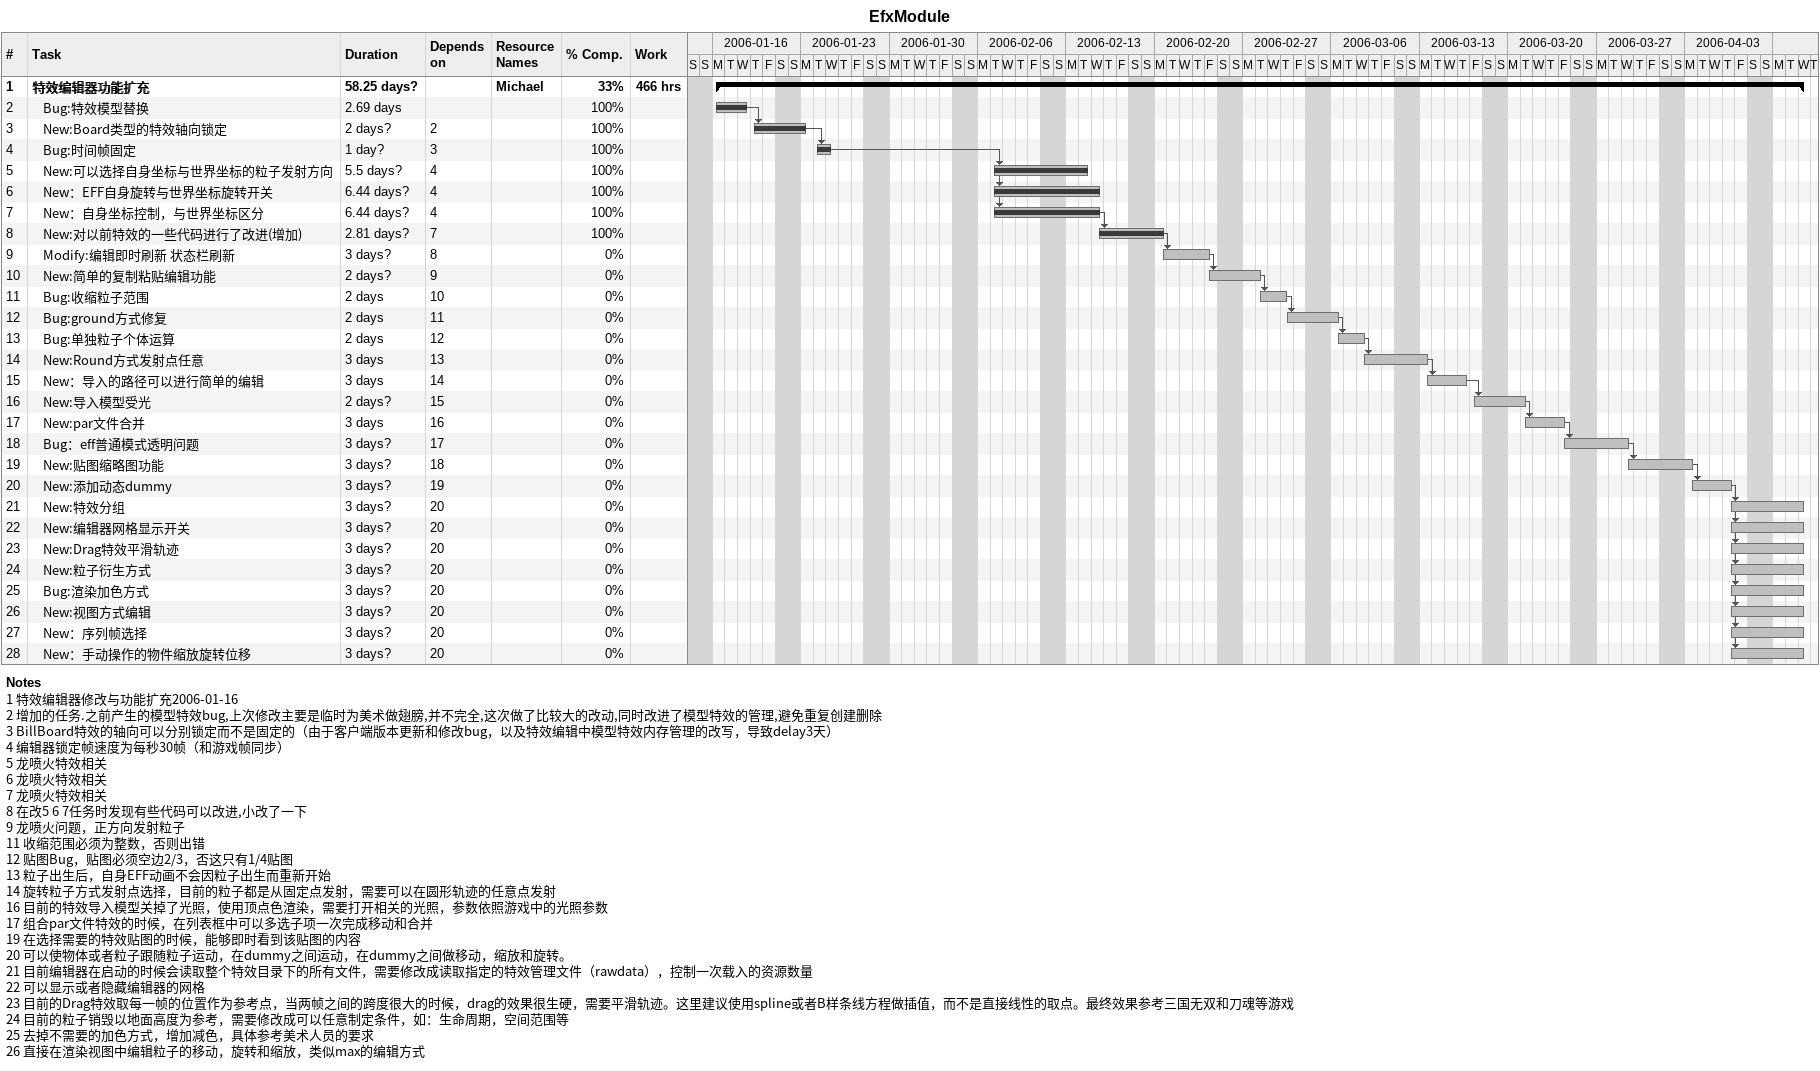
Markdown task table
EfxModule

| ID | Level | Task | Duration | Start | Finish | Predecessors | Resources | % complete | Work (h) |
|---|---|---|---|---|---|---|---|---|---|
| 1 | 1 | **特效编辑器功能扩充** | 58.25d? | 2006-01-16 | 2006-04-12 |  | Michael | 33 | 466 |
| 2 | 2 | Bug:特效模型替换 | 2.69d | 2006-01-16 | 2006-01-18 |  |  | 100 |  |
| 3 | 2 | New:Board类型的特效轴向锁定 | 2d? | 2006-01-19 | 2006-01-23 | 2 |  | 100 |  |
| 4 | 2 | Bug:时间帧固定 | 1d? | 2006-01-24 | 2006-01-25 | 3 |  | 100 |  |
| 5 | 2 | New:可以选择自身坐标与世界坐标的粒子发射方向 | 5.5d? | 2006-02-07 | 2006-02-14 | 4 |  | 100 |  |
| 6 | 2 | New：EFF自身旋转与世界坐标旋转开关 | 6.44d? | 2006-02-07 | 2006-02-15 | 4 |  | 100 |  |
| 7 | 2 | New：自身坐标控制，与世界坐标区分 | 6.44d? | 2006-02-07 | 2006-02-15 | 4 |  | 100 |  |
| 8 | 2 | New:对以前特效的一些代码进行了改进(增加) | 2.81d? | 2006-02-15 | 2006-02-20 | 7 |  | 100 |  |
| 9 | 2 | Modify:编辑即时刷新 状态栏刷新 | 3d? | 2006-02-20 | 2006-02-24 | 8 |  | 0 |  |
| 10 | 2 | New:简单的复制粘贴编辑功能 | 2d? | 2006-02-24 | 2006-02-28 | 9 |  | 0 |  |
| 11 | 2 | Bug:收缩粒子范围 | 2d | 2006-02-28 | 2006-03-02 | 10 |  | 0 |  |
| 12 | 2 | Bug:ground方式修复 | 2d | 2006-03-02 | 2006-03-06 | 11 |  | 0 |  |
| 13 | 2 | Bug:单独粒子个体运算 | 2d | 2006-03-06 | 2006-03-08 | 12 |  | 0 |  |
| 14 | 2 | New:Round方式发射点任意 | 3d | 2006-03-08 | 2006-03-13 | 13 |  | 0 |  |
| 15 | 2 | New：导入的路径可以进行简单的编辑 | 3d | 2006-03-13 | 2006-03-16 | 14 |  | 0 |  |
| 16 | 2 | New:导入模型受光 | 2d? | 2006-03-17 | 2006-03-21 | 15 |  | 0 |  |
| 17 | 2 | New:par文件合并 | 3d | 2006-03-21 | 2006-03-24 | 16 |  | 0 |  |
| 18 | 2 | Bug：eff普通模式透明问题 | 3d? | 2006-03-24 | 2006-03-29 | 17 |  | 0 |  |
| 19 | 2 | New:贴图缩略图功能 | 3d? | 2006-03-29 | 2006-04-03 | 18 |  | 0 |  |
| 20 | 2 | New:添加动态dummy | 3d? | 2006-04-03 | 2006-04-06 | 19 |  | 0 |  |
| 21 | 2 | New:特效分组 | 3d? | 2006-04-06 | 2006-04-12 | 20 |  | 0 |  |
| 22 | 2 | New:编辑器网格显示开关 | 3d? | 2006-04-06 | 2006-04-12 | 20 |  | 0 |  |
| 23 | 2 | New:Drag特效平滑轨迹 | 3d? | 2006-04-06 | 2006-04-12 | 20 |  | 0 |  |
| 24 | 2 | New:粒子衍生方式 | 3d? | 2006-04-06 | 2006-04-12 | 20 |  | 0 |  |
| 25 | 2 | Bug:渲染加色方式 | 3d? | 2006-04-06 | 2006-04-12 | 20 |  | 0 |  |
| 26 | 2 | New:视图方式编辑 | 3d? | 2006-04-06 | 2006-04-12 | 20 |  | 0 |  |
| 27 | 2 | New：序列帧选择 | 3d? | 2006-04-06 | 2006-04-12 | 20 |  | 0 |  |
| 28 | 2 | New：手动操作的物件缩放旋转位移 | 3d? | 2006-04-06 | 2006-04-12 | 20 |  | 0 |  |

Notes
- 1: 特效编辑器修改与功能扩充2006-01-16
- 2: 增加的任务.之前产生的模型特效bug,上次修改主要是临时为美术做翅膀,并不完全,这次做了比较大的改动,同时改进了模型特效的管理,避免重复创建删除
- 3: BillBoard特效的轴向可以分别锁定而不是固定的（由于客户端版本更新和修改bug，以及特效编辑中模型特效内存管理的改写，导致delay3天）
- 4: 编辑器锁定帧速度为每秒30帧（和游戏帧同步）
- 5: 龙喷火特效相关
- 6: 龙喷火特效相关
- 7: 龙喷火特效相关
- 8: 在改5 6 7任务时发现有些代码可以改进,小改了一下
- 9: 龙喷火问题，正方向发射粒子
- 11: 收缩范围必须为整数，否则出错
- 12: 贴图Bug，贴图必须空边2/3，否这只有1/4贴图
- 13: 粒子出生后，自身EFF动画不会因粒子出生而重新开始
- 14: 旋转粒子方式发射点选择，目前的粒子都是从固定点发射，需要可以在圆形轨迹的任意点发射
- 16: 目前的特效导入模型关掉了光照，使用顶点色渲染，需要打开相关的光照，参数依照游戏中的光照参数
- 17: 组合par文件特效的时候，在列表框中可以多选子项一次完成移动和合并
- 19: 在选择需要的特效贴图的时候，能够即时看到该贴图的内容
- 20: 可以使物体或者粒子跟随粒子运动，在dummy之间运动，在dummy之间做移动，缩放和旋转。
- 21: 目前编辑器在启动的时候会读取整个特效目录下的所有文件，需要修改成读取指定的特效管理文件（rawdata），控制一次载入的资源数量
- 22: 可以显示或者隐藏编辑器的网格
- 23: 目前的Drag特效取每一帧的位置作为参考点，当两帧之间的跨度很大的时候，drag的效果很生硬，需要平滑轨迹。这里建议使用spline或者B样条线方程做插值，而不是直接线性的取点。最终效果参考三国无双和刀魂等游戏
- 24: 目前的粒子销毁以地面高度为参考，需要修改成可以任意制定条件，如：生命周期，空间范围等
- 25: 去掉不需要的加色方式，增加减色，具体参考美术人员的要求
- 26: 直接在渲染视图中编辑粒子的移动，旋转和缩放，类似max的编辑方式
